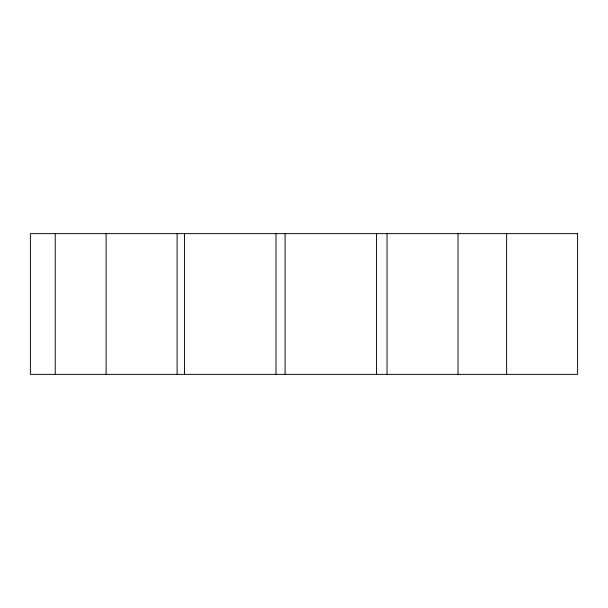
<?xml version="1.0" encoding="UTF-8"?>
<svg xmlns="http://www.w3.org/2000/svg" width="608" height="608" viewBox="0 0 608 608"><rect width="100%" height="100%" fill="white"/><g stroke="black" fill="none" stroke-linecap="round" stroke-linejoin="round"><path stroke-width="0.91" d="M506.616 233.639L506.616 374.361M458.022 233.639L458.022 374.361M387.038 233.639L387.038 374.361M376.565 233.639L376.565 374.361M285.091 233.639L285.091 374.361M276.009 233.639L276.009 374.361M184.536 233.639L184.536 374.361M177.095 233.639L177.095 374.361M106.119 233.639L106.119 374.361M55.237 233.639L55.237 374.361M577.6 233.639L30.4 233.639L30.4 374.361L577.6 374.361L577.6 233.639"/></g></svg>
